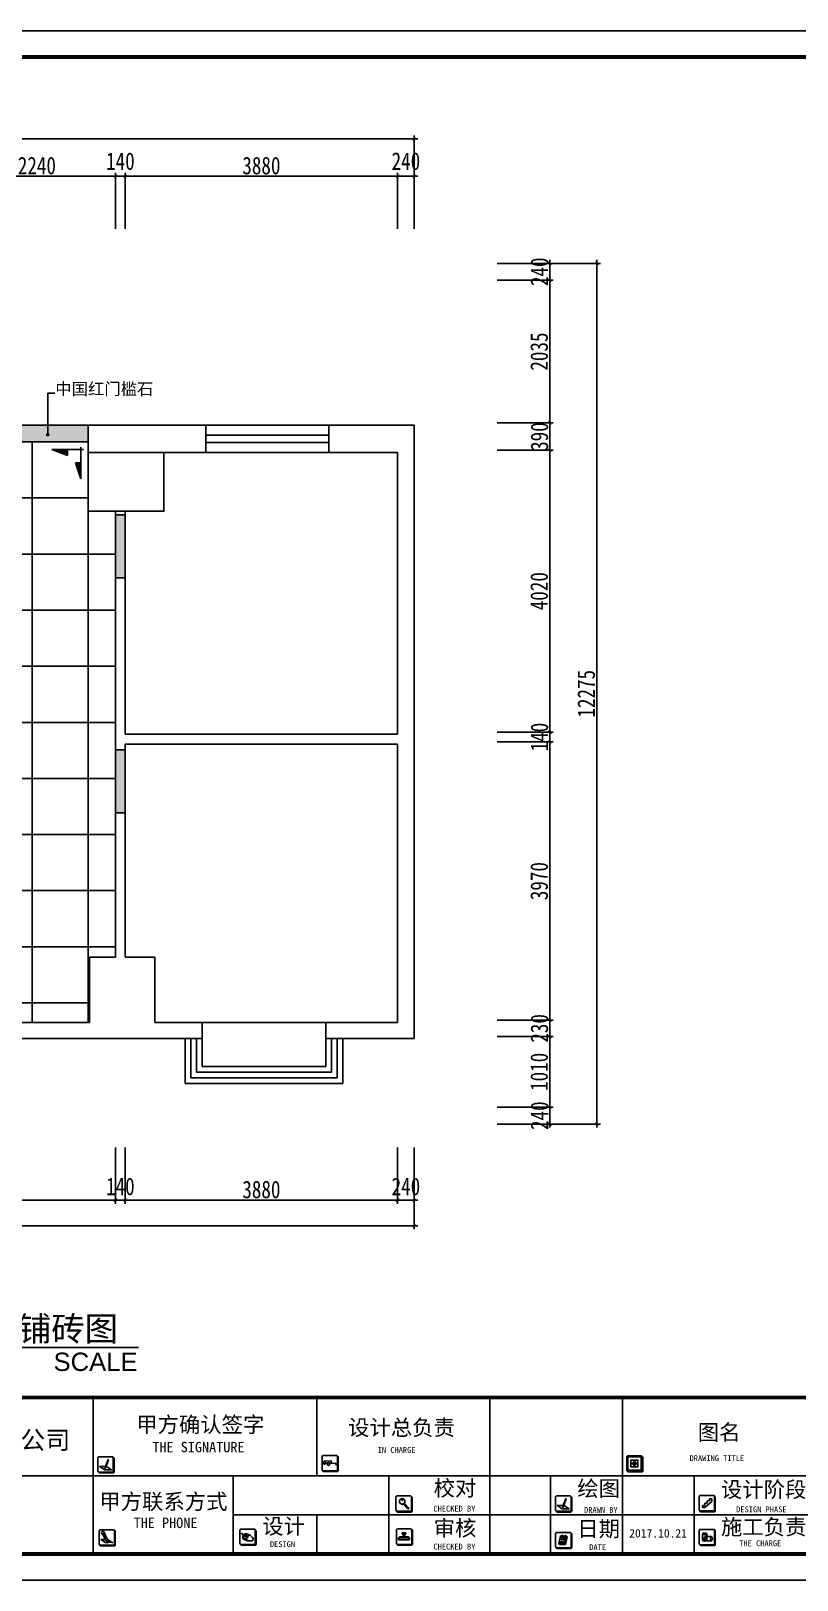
# Model space of a CAD drawing. Header units: millimetres. Extents: x 195858 to 476087, y -765534 to -702383.
# Drawn here: x 330217 to 341136, y -724474 to -702383 of the extents above; entities that cross this region are included whole.
import ezdxf
from ezdxf.enums import TextEntityAlignment as Align

# ---------------------------------------------------------------- set-up
doc = ezdxf.new("R2010")
doc.units = ezdxf.units.MM
doc.header["$PDMODE"] = 3
for name, color, linetype in [('0-01图框模板说明', 2, 'Continuous'), ('0-02图框细线', 136, 'Continuous'), ('250', 250, 'Continuous'), ('家具1', 2, 'Continuous')]:
    doc.layers.add(name, color=color, linetype=linetype)
doc.styles.add('ar', font='arial.ttf')
doc.styles.add('DIM', font='simhei.ttf', dxfattribs={"width": 0.8})
doc.styles.add('HT', font='simhei.ttf')
doc.styles.get("Standard").update_dxf_attribs({"font": 'simhei.ttf'})
doc.styles.add('黑体', font='simhei.ttf')
doc.dimstyles.new('1-50', dxfattribs={"dimscale": 50, "dimtxt": 5, "dimasz": 1, "dimexe": 1, "dimexo": 0.1, "dimgap": 0.5, "dimtad": 1, "dimdec": 0, "dimdsep": 46, "dimtxsty": 'DIM', "dimblk": 'ARCHTICK', "dimcen": 4, "dimdle": 1, "dimclrd": 3, "dimclre": 3, "dimclrt": 7, "dimadec": 0, "dimazin": 0, "dimtfac": 1, "dimtdec": 0, "dimtmove": 2, "dimatfit": 3, "dimldrblk": 'DOT', "dimfxl": 15, "dimfxlon": 1, "dimarcsym": 0})

# ---------------------------------------------------------------- blocks, each defined once
blk = doc.blocks.new('_ArchTick')
at = {"color": 0, "linetype": 'ByBlock', "const_width": 0.15}
blk.add_lwpolyline([(-0.5, -0.5), (0.5, 0.5)], dxfattribs=at)
blk = doc.blocks.new('*D241')
at = {"layer": '250', "color": 3, "lineweight": -2}
for p, q in [((329131, -704455), (331471, -704455)), ((329181, -705205), (329181, -704405)), ((331421, -705205), (331421, -704405))]:
    blk.add_line(p, q, dxfattribs=at)
at = {"layer": 'Defpoints', "color": 0}
for p in [(331421, -704455), (329181, -707278), (331421, -710580)]:
    blk.add_point(p, dxfattribs=at)
at = {"layer": '250', "color": 3, "lineweight": -2, "xscale": 50, "yscale": 50, "zscale": 50, "rotation": 180}
blk.add_blockref('_ArchTick', (329181, -704455), dxfattribs=at)
at = {"layer": '250', "color": 3, "lineweight": -2, "xscale": 50, "yscale": 50, "zscale": 50}
blk.add_blockref('_ArchTick', (331421, -704455), dxfattribs=at)
at = {"layer": '250', "color": 7, "insert": (330301, -704304), "char_height": 250, "attachment_point": 5, "style": 'DIM'}
blk.add_mtext('2240', dxfattribs=at)
blk = doc.blocks.new('_Dot')
at = {"color": 0, "linetype": 'ByBlock', "lineweight": -2}
blk.add_line((-0.5, 0), (-1, 0), dxfattribs=at)
at = {"color": 0, "linetype": 'ByBlock', "const_width": 0.5}
blk.add_lwpolyline([(-0.25, 0, 1), (0.25, 0, 1)], format="xyb", close=True, dxfattribs=at)
blk = doc.blocks.new('*D242')
at = {"layer": '250', "color": 3, "lineweight": -2}
for p, q in [((331371, -704455), (331611, -704455)), ((331421, -705205), (331421, -704405)), ((331561, -705205), (331561, -704405))]:
    blk.add_line(p, q, dxfattribs=at)
at = {"layer": 'Defpoints', "color": 0}
for p in [(331561, -704455), (331421, -710580), (331561, -710580)]:
    blk.add_point(p, dxfattribs=at)
at = {"layer": '250', "color": 3, "lineweight": -2, "xscale": 50, "yscale": 50, "zscale": 50, "rotation": 180}
blk.add_blockref('_ArchTick', (331421, -704455), dxfattribs=at)
at = {"layer": '250', "color": 3, "lineweight": -2, "xscale": 50, "yscale": 50, "zscale": 50}
blk.add_blockref('_ArchTick', (331561, -704455), dxfattribs=at)
at = {"layer": '250', "color": 7, "insert": (331491, -704241), "char_height": 250, "attachment_point": 5, "style": 'DIM'}
blk.add_mtext('140', dxfattribs=at)
blk = doc.blocks.new('*D243')
at = {"layer": '250', "color": 3, "lineweight": -2}
for p, q in [((331511, -704455), (335491, -704455)), ((331561, -705205), (331561, -704405)), ((335441, -705205), (335441, -704405))]:
    blk.add_line(p, q, dxfattribs=at)
at = {"layer": 'Defpoints', "color": 0}
for p in [(335441, -704455), (335441, -708790), (331561, -710580)]:
    blk.add_point(p, dxfattribs=at)
at = {"layer": '250', "color": 3, "lineweight": -2, "xscale": 50, "yscale": 50, "zscale": 50, "rotation": 180}
blk.add_blockref('_ArchTick', (331561, -704455), dxfattribs=at)
at = {"layer": '250', "color": 3, "lineweight": -2, "xscale": 50, "yscale": 50, "zscale": 50}
blk.add_blockref('_ArchTick', (335441, -704455), dxfattribs=at)
at = {"layer": '250', "color": 7, "insert": (333501, -704304), "char_height": 250, "attachment_point": 5, "style": 'DIM'}
blk.add_mtext('3880', dxfattribs=at)
blk = doc.blocks.new('*D244')
at = {"layer": '250', "color": 3, "lineweight": -2}
for p, q in [((335391, -704455), (335731, -704455)), ((335441, -705205), (335441, -704405)), ((335681, -705205), (335681, -704405))]:
    blk.add_line(p, q, dxfattribs=at)
at = {"layer": 'Defpoints', "color": 0}
for p in [(335681, -704455), (335681, -708400), (335441, -708790)]:
    blk.add_point(p, dxfattribs=at)
at = {"layer": '250', "color": 3, "lineweight": -2, "xscale": 50, "yscale": 50, "zscale": 50, "rotation": 180}
blk.add_blockref('_ArchTick', (335441, -704455), dxfattribs=at)
at = {"layer": '250', "color": 3, "lineweight": -2, "xscale": 50, "yscale": 50, "zscale": 50}
blk.add_blockref('_ArchTick', (335681, -704455), dxfattribs=at)
at = {"layer": '250', "color": 7, "insert": (335561, -704241), "char_height": 250, "attachment_point": 5, "style": 'DIM'}
blk.add_mtext('240', dxfattribs=at)
blk = doc.blocks.new('*D245')
at = {"layer": '250', "color": 3, "lineweight": -2}
for p, q in [((321621, -703922), (335731, -703922)), ((321671, -704672), (321671, -703872)), ((335681, -704672), (335681, -703872))]:
    blk.add_line(p, q, dxfattribs=at)
at = {"layer": 'Defpoints', "color": 0}
for p in [(335681, -703922), (321671, -705205), (335681, -705205)]:
    blk.add_point(p, dxfattribs=at)
at = {"layer": '250', "color": 3, "lineweight": -2, "xscale": 50, "yscale": 50, "zscale": 50, "rotation": 180}
blk.add_blockref('_ArchTick', (321671, -703922), dxfattribs=at)
at = {"layer": '250', "color": 3, "lineweight": -2, "xscale": 50, "yscale": 50, "zscale": 50}
blk.add_blockref('_ArchTick', (335681, -703922), dxfattribs=at)
at = {"layer": '250', "color": 7, "insert": (328676, -703770), "char_height": 250, "attachment_point": 5, "style": 'DIM'}
blk.add_mtext('14010', dxfattribs=at)
blk = doc.blocks.new('*D246')
at = {"layer": '250', "color": 3, "lineweight": -2}
for p, q in [((336862, -717732), (337662, -717732)), ((337612, -718022), (337612, -717682)), ((336862, -717972), (337662, -717972))]:
    blk.add_line(p, q, dxfattribs=at)
at = {"layer": 'Defpoints', "color": 0}
for p in [(330363, -717732), (337612, -717732), (330603, -717972)]:
    blk.add_point(p, dxfattribs=at)
at = {"layer": '250', "color": 3, "lineweight": -2, "xscale": 50, "yscale": 50, "zscale": 50}
for p, rotation in [((337612, -717732), 90), ((337612, -717972), 270)]:
    blk.add_blockref('_ArchTick', p, dxfattribs=dict(at, rotation=rotation))
at = {"layer": '250', "color": 7, "insert": (337466, -717852), "char_height": 250, "attachment_point": 5, "rotation": 90, "style": 'DIM'}
blk.add_mtext('240', dxfattribs=at)
blk = doc.blocks.new('*D247')
at = {"layer": '250', "color": 3, "lineweight": -2}
for p, q in [((336862, -716722), (337662, -716722)), ((337612, -717782), (337612, -716672)), ((336862, -717732), (337662, -717732))]:
    blk.add_line(p, q, dxfattribs=at)
at = {"layer": 'Defpoints', "color": 0}
for p in [(335413, -716722), (337612, -716722), (330363, -717732)]:
    blk.add_point(p, dxfattribs=at)
at = {"layer": '250', "color": 3, "lineweight": -2, "xscale": 50, "yscale": 50, "zscale": 50}
for p, rotation in [((337612, -716722), 90), ((337612, -717732), 270)]:
    blk.add_blockref('_ArchTick', p, dxfattribs=dict(at, rotation=rotation))
at = {"layer": '250', "color": 7, "insert": (337461, -717227), "char_height": 250, "attachment_point": 5, "rotation": 90, "style": 'DIM'}
blk.add_mtext('1010', dxfattribs=at)
blk = doc.blocks.new('*D248')
at = {"layer": '250', "color": 3, "lineweight": -2}
for p, q in [((336862, -716492), (337662, -716492)), ((337612, -716772), (337612, -716442)), ((336862, -716722), (337662, -716722))]:
    blk.add_line(p, q, dxfattribs=at)
at = {"layer": 'Defpoints', "color": 0}
for p in [(335173, -716492), (337612, -716492), (335413, -716722)]:
    blk.add_point(p, dxfattribs=at)
at = {"layer": '250', "color": 3, "lineweight": -2, "xscale": 50, "yscale": 50, "zscale": 50}
for p, rotation in [((337612, -716492), 90), ((337612, -716722), 270)]:
    blk.add_blockref('_ArchTick', p, dxfattribs=dict(at, rotation=rotation))
at = {"layer": '250', "color": 7, "insert": (337465, -716607), "char_height": 250, "attachment_point": 5, "rotation": 90, "style": 'DIM'}
blk.add_mtext('230', dxfattribs=at)
blk = doc.blocks.new('*D249')
at = {"layer": '250', "color": 3, "lineweight": -2}
for p, q in [((336862, -712522), (337662, -712522)), ((337612, -716542), (337612, -712472)), ((336862, -716492), (337662, -716492))]:
    blk.add_line(p, q, dxfattribs=at)
at = {"layer": 'Defpoints', "color": 0}
for p in [(335173, -712522), (337612, -712522), (335173, -716492)]:
    blk.add_point(p, dxfattribs=at)
at = {"layer": '250', "color": 3, "lineweight": -2, "xscale": 50, "yscale": 50, "zscale": 50}
for p, rotation in [((337612, -712522), 90), ((337612, -716492), 270)]:
    blk.add_blockref('_ArchTick', p, dxfattribs=dict(at, rotation=rotation))
at = {"layer": '250', "color": 7, "insert": (337461, -714507), "char_height": 250, "attachment_point": 5, "rotation": 90, "style": 'DIM'}
blk.add_mtext('3970', dxfattribs=at)
blk = doc.blocks.new('*D250')
at = {"layer": '250', "color": 3, "lineweight": -2}
for p, q in [((336862, -712382), (337662, -712382)), ((337612, -712572), (337612, -712332)), ((336862, -712522), (337662, -712522))]:
    blk.add_line(p, q, dxfattribs=at)
at = {"layer": 'Defpoints', "color": 0}
for p in [(335173, -712382), (337612, -712382), (335173, -712522)]:
    blk.add_point(p, dxfattribs=at)
at = {"layer": '250', "color": 3, "lineweight": -2, "xscale": 50, "yscale": 50, "zscale": 50}
for p, rotation in [((337612, -712382), 90), ((337612, -712522), 270)]:
    blk.add_blockref('_ArchTick', p, dxfattribs=dict(at, rotation=rotation))
at = {"layer": '250', "color": 7, "insert": (337465, -712452), "char_height": 250, "attachment_point": 5, "rotation": 90, "style": 'DIM'}
blk.add_mtext('140', dxfattribs=at)
blk = doc.blocks.new('*D251')
at = {"layer": '250', "color": 3, "lineweight": -2}
for p, q in [((336862, -708362), (337662, -708362)), ((337612, -712432), (337612, -708312)), ((336862, -712382), (337662, -712382))]:
    blk.add_line(p, q, dxfattribs=at)
at = {"layer": 'Defpoints', "color": 0}
for p in [(335173, -708362), (337612, -708362), (335173, -712382)]:
    blk.add_point(p, dxfattribs=at)
at = {"layer": '250', "color": 3, "lineweight": -2, "xscale": 50, "yscale": 50, "zscale": 50}
for p, rotation in [((337612, -708362), 90), ((337612, -712382), 270)]:
    blk.add_blockref('_ArchTick', p, dxfattribs=dict(at, rotation=rotation))
at = {"layer": '250', "color": 7, "insert": (337461, -710372), "char_height": 250, "attachment_point": 5, "rotation": 90, "style": 'DIM'}
blk.add_mtext('4020', dxfattribs=at)
blk = doc.blocks.new('*D252')
at = {"layer": '250', "color": 3, "lineweight": -2}
for p, q in [((336862, -707972), (337662, -707972)), ((337612, -708412), (337612, -707922)), ((336862, -708362), (337662, -708362))]:
    blk.add_line(p, q, dxfattribs=at)
at = {"layer": 'Defpoints', "color": 0}
for p in [(335413, -707972), (337612, -707972), (335173, -708362)]:
    blk.add_point(p, dxfattribs=at)
at = {"layer": '250', "color": 3, "lineweight": -2, "xscale": 50, "yscale": 50, "zscale": 50}
for p, rotation in [((337612, -707972), 90), ((337612, -708362), 270)]:
    blk.add_blockref('_ArchTick', p, dxfattribs=dict(at, rotation=rotation))
at = {"layer": '250', "color": 7, "insert": (337465, -708167), "char_height": 250, "attachment_point": 5, "rotation": 90, "style": 'DIM'}
blk.add_mtext('390', dxfattribs=at)
blk = doc.blocks.new('*D253')
at = {"layer": '250', "color": 3, "lineweight": -2}
for p, q in [((336862, -705937), (337662, -705937)), ((337612, -708022), (337612, -705887)), ((336862, -707972), (337662, -707972))]:
    blk.add_line(p, q, dxfattribs=at)
at = {"layer": 'Defpoints', "color": 0}
for p in [(326413, -705937), (337612, -705937), (335413, -707972)]:
    blk.add_point(p, dxfattribs=at)
at = {"layer": '250', "color": 3, "lineweight": -2, "xscale": 50, "yscale": 50, "zscale": 50}
for p, rotation in [((337612, -705937), 90), ((337612, -707972), 270)]:
    blk.add_blockref('_ArchTick', p, dxfattribs=dict(at, rotation=rotation))
at = {"layer": '250', "color": 7, "insert": (337461, -706955), "char_height": 250, "attachment_point": 5, "rotation": 90, "style": 'DIM'}
blk.add_mtext('2035', dxfattribs=at)
blk = doc.blocks.new('*D254')
at = {"layer": '250', "color": 3, "lineweight": -2}
for p, q in [((336862, -705697), (337662, -705697)), ((337612, -705987), (337612, -705647)), ((336862, -705937), (337662, -705937))]:
    blk.add_line(p, q, dxfattribs=at)
at = {"layer": 'Defpoints', "color": 0}
for p in [(326173, -705697), (337612, -705697), (328783, -705937)]:
    blk.add_point(p, dxfattribs=at)
at = {"layer": '250', "color": 3, "lineweight": -2, "xscale": 50, "yscale": 50, "zscale": 50}
for p, rotation in [((337612, -705697), 90), ((337612, -705937), 270)]:
    blk.add_blockref('_ArchTick', p, dxfattribs=dict(at, rotation=rotation))
at = {"layer": '250', "color": 7, "insert": (337465, -705817), "char_height": 250, "attachment_point": 5, "rotation": 90, "style": 'DIM'}
blk.add_mtext('240', dxfattribs=at)
blk = doc.blocks.new('*D255')
at = {"layer": '250', "color": 3, "lineweight": -2}
for p, q in [((337533, -705697), (338333, -705697)), ((338283, -718022), (338283, -705647)), ((337533, -717972), (338333, -717972))]:
    blk.add_line(p, q, dxfattribs=at)
at = {"layer": 'Defpoints', "color": 0}
for p in [(336769, -705697), (338283, -705697), (336769, -717972)]:
    blk.add_point(p, dxfattribs=at)
at = {"layer": '250', "color": 3, "lineweight": -2, "xscale": 50, "yscale": 50, "zscale": 50}
for p, rotation in [((338283, -705697), 90), ((338283, -717972), 270)]:
    blk.add_blockref('_ArchTick', p, dxfattribs=dict(at, rotation=rotation))
at = {"layer": '250', "color": 7, "insert": (338133, -711835), "char_height": 250, "attachment_point": 5, "rotation": 90, "style": 'DIM'}
blk.add_mtext('12275', dxfattribs=at)
blk = doc.blocks.new('*D261')
at = {"layer": '250', "color": 3, "lineweight": -2}
for p, q in [((325761, -718307), (325761, -719107)), ((331421, -718307), (331421, -719107)), ((325711, -719057), (331471, -719057))]:
    blk.add_line(p, q, dxfattribs=at)
at = {"layer": 'Defpoints', "color": 0}
for p in [(331421, -714876), (325761, -715806), (331421, -719057)]:
    blk.add_point(p, dxfattribs=at)
at = {"layer": '250', "color": 3, "lineweight": -2, "xscale": 50, "yscale": 50, "zscale": 50, "rotation": 180}
blk.add_blockref('_ArchTick', (325761, -719057), dxfattribs=at)
at = {"layer": '250', "color": 3, "lineweight": -2, "xscale": 50, "yscale": 50, "zscale": 50}
blk.add_blockref('_ArchTick', (331421, -719057), dxfattribs=at)
at = {"layer": '250', "color": 7, "insert": (328591, -718906), "char_height": 250, "attachment_point": 5, "style": 'DIM'}
blk.add_mtext('5660', dxfattribs=at)
blk = doc.blocks.new('*D262')
at = {"layer": '250', "color": 3, "lineweight": -2}
for p, q in [((331421, -718307), (331421, -719107)), ((331561, -718307), (331561, -719107)), ((331371, -719057), (331611, -719057))]:
    blk.add_line(p, q, dxfattribs=at)
at = {"layer": 'Defpoints', "color": 0}
for p in [(331421, -714876), (331561, -714876), (331561, -719057)]:
    blk.add_point(p, dxfattribs=at)
at = {"layer": '250', "color": 3, "lineweight": -2, "xscale": 50, "yscale": 50, "zscale": 50, "rotation": 180}
blk.add_blockref('_ArchTick', (331421, -719057), dxfattribs=at)
at = {"layer": '250', "color": 3, "lineweight": -2, "xscale": 50, "yscale": 50, "zscale": 50}
blk.add_blockref('_ArchTick', (331561, -719057), dxfattribs=at)
at = {"layer": '250', "color": 7, "insert": (331491, -718863), "char_height": 250, "attachment_point": 5, "style": 'DIM'}
blk.add_mtext('140', dxfattribs=at)
blk = doc.blocks.new('*D263')
at = {"layer": '250', "color": 3, "lineweight": -2}
for p, q in [((331561, -718307), (331561, -719107)), ((335441, -718307), (335441, -719107)), ((331511, -719057), (335491, -719057))]:
    blk.add_line(p, q, dxfattribs=at)
at = {"layer": 'Defpoints', "color": 0}
for p in [(331561, -714876), (335441, -715806), (335441, -719057)]:
    blk.add_point(p, dxfattribs=at)
at = {"layer": '250', "color": 3, "lineweight": -2, "xscale": 50, "yscale": 50, "zscale": 50, "rotation": 180}
blk.add_blockref('_ArchTick', (331561, -719057), dxfattribs=at)
at = {"layer": '250', "color": 3, "lineweight": -2, "xscale": 50, "yscale": 50, "zscale": 50}
blk.add_blockref('_ArchTick', (335441, -719057), dxfattribs=at)
at = {"layer": '250', "color": 7, "insert": (333501, -718906), "char_height": 250, "attachment_point": 5, "style": 'DIM'}
blk.add_mtext('3880', dxfattribs=at)
blk = doc.blocks.new('*D264')
at = {"layer": '250', "color": 3, "lineweight": -2}
for p, q in [((335441, -718307), (335441, -719107)), ((335681, -718307), (335681, -719107)), ((335391, -719057), (335731, -719057))]:
    blk.add_line(p, q, dxfattribs=at)
at = {"layer": 'Defpoints', "color": 0}
for p in [(335441, -715806), (335681, -716036), (335681, -719057)]:
    blk.add_point(p, dxfattribs=at)
at = {"layer": '250', "color": 3, "lineweight": -2, "xscale": 50, "yscale": 50, "zscale": 50, "rotation": 180}
blk.add_blockref('_ArchTick', (335441, -719057), dxfattribs=at)
at = {"layer": '250', "color": 3, "lineweight": -2, "xscale": 50, "yscale": 50, "zscale": 50}
blk.add_blockref('_ArchTick', (335681, -719057), dxfattribs=at)
at = {"layer": '250', "color": 7, "insert": (335561, -718863), "char_height": 250, "attachment_point": 5, "style": 'DIM'}
blk.add_mtext('240', dxfattribs=at)
blk = doc.blocks.new('*D265')
at = {"layer": '250', "color": 3, "lineweight": -2}
for p, q in [((321671, -718672), (321671, -719472)), ((335681, -718672), (335681, -719472)), ((321621, -719422), (335731, -719422))]:
    blk.add_line(p, q, dxfattribs=at)
at = {"layer": 'Defpoints', "color": 0}
for p in [(321671, -718307), (335681, -718307), (335681, -719422)]:
    blk.add_point(p, dxfattribs=at)
at = {"layer": '250', "color": 3, "lineweight": -2, "xscale": 50, "yscale": 50, "zscale": 50, "rotation": 180}
blk.add_blockref('_ArchTick', (321671, -719422), dxfattribs=at)
at = {"layer": '250', "color": 3, "lineweight": -2, "xscale": 50, "yscale": 50, "zscale": 50}
blk.add_blockref('_ArchTick', (335681, -719422), dxfattribs=at)
at = {"layer": '250', "color": 7, "insert": (328676, -719270), "char_height": 250, "attachment_point": 5, "style": 'DIM'}
blk.add_mtext('14010', dxfattribs=at)
blk = doc.blocks.new('*D277')
at = {"layer": '250', "color": 3, "lineweight": -2}
for p, q in [((321177, -705728), (320377, -705728)), ((320427, -706018), (320427, -705678)), ((321177, -705968), (320377, -705968))]:
    blk.add_line(p, q, dxfattribs=at)
at = {"layer": 'Defpoints', "color": 0}
for p in [(320427, -705728), (327849, -705728), (330459, -705968)]:
    blk.add_point(p, dxfattribs=at)
at = {"layer": '250', "color": 3, "lineweight": -2, "xscale": 50, "yscale": 50, "zscale": 50}
for p, rotation in [((320427, -705728), 90), ((320427, -705968), 270)]:
    blk.add_blockref('_ArchTick', p, dxfattribs=dict(at, rotation=rotation))
at = {"layer": '250', "color": 7, "insert": (320213, -705848), "char_height": 250, "attachment_point": 5, "rotation": 90, "style": 'DIM'}
blk.add_mtext('240', dxfattribs=at)
blk = doc.blocks.new('A$C277C16EF')
at = {"layer": '0-01图框模板说明'}
for points in [[(-12145, 1411, -0.414214), (-12158, 1397), (-12331, 1397, -0.071272), (-12335, 1398, 0.348143), (-12322, 1388), (-12149, 1388, 0.414214), (-12135, 1401), (-12135, 1574, 0.333108), (-12145, 1587, -0.057743), (-12145, 1584)], [(-9240, 1428, -0.414214), (-9254, 1415), (-9427, 1415, -0.071272), (-9430, 1416, 0.348143), (-9417, 1405), (-9245, 1405, 0.414214), (-9231, 1419), (-9231, 1592, 0.333108), (-9241, 1605, -0.057743), (-9240, 1601)], [(-5292, 1424, -0.414214), (-5306, 1411), (-5479, 1411, -0.071272), (-5482, 1411, 0.348143), (-5470, 1401), (-5297, 1401, 0.414214), (-5283, 1414), (-5283, 1587, 0.333108), (-5293, 1600, -0.057743), (-5292, 1597)], [(-8283, 904, -0.414214), (-8296, 891), (-8469, 891, -0.071272), (-8473, 891, 0.348143), (-8460, 881), (-8287, 881, 0.414214), (-8273, 894), (-8273, 1067, 0.333108), (-8283, 1080, -0.057743), (-8283, 1077)], [(-6214, 904, -0.414214), (-6227, 891), (-6400, 891, -0.071272), (-6404, 891, 0.348143), (-6391, 881), (-6218, 881, 0.414214), (-6205, 894), (-6205, 1067, 0.333108), (-6214, 1080, -0.057743), (-6214, 1077)], [(-4353, 909, -0.414214), (-4366, 895), (-4539, 895, -0.071272), (-4543, 896, 0.348143), (-4530, 885), (-4357, 885, 0.414214), (-4344, 899), (-4344, 1072, 0.333108), (-4353, 1085, -0.057743), (-4353, 1081)], [(-12128, 465, -0.414214), (-12141, 451), (-12314, 451, -0.071272), (-12318, 452, 0.348143), (-12305, 442), (-12132, 442, 0.414214), (-12119, 455), (-12119, 628, 0.333108), (-12129, 641, -0.057743), (-12128, 638)], [(-10305, 473, -0.414214), (-10318, 460), (-10491, 460, -0.071272), (-10495, 460, 0.348143), (-10482, 450), (-10309, 450, 0.414214), (-10296, 463), (-10296, 636, 0.333108), (-10305, 649, -0.057743), (-10305, 646)], [(-8276, 476, -0.414214), (-8289, 462), (-8462, 462, -0.071272), (-8466, 463, 0.348143), (-8453, 453), (-8280, 453, 0.414214), (-8267, 466), (-8267, 639, 0.333108), (-8276, 652, -0.057743), (-8276, 649)], [(-6214, 431, -0.414214), (-6227, 418), (-6400, 418, -0.071272), (-6404, 418, 0.348143), (-6391, 408), (-6218, 408, 0.414214), (-6205, 421), (-6205, 594, 0.333108), (-6214, 607, -0.057743), (-6214, 604)], [(-4353, 471, -0.414214), (-4366, 457), (-4539, 457, -0.071272), (-4543, 458, 0.348143), (-4530, 448), (-4357, 448, 0.414214), (-4344, 461), (-4344, 634, 0.333108), (-4353, 647, -0.057743), (-4353, 644)]]:
    blk.add_hatch(color=8, dxfattribs=at).paths.add_polyline_path(points)
h = blk.add_hatch(color=8, dxfattribs=at)
h.paths.add_polyline_path([(-5392, 1527), (-5409, 1527), (-5409, 1511), (-5392, 1511)])
h.paths.add_polyline_path([(-5392, 1511), (-5375, 1511), (-5375, 1527), (-5392, 1527)])
h.paths.add_polyline_path([(-5392, 1511), (-5392, 1495), (-5375, 1495), (-5375, 1511)])
h.paths.add_polyline_path([(-5392, 1511), (-5409, 1511), (-5409, 1495), (-5392, 1495)])
at = {"layer": '0-01图框模板说明', "color": 8}
for p, q in [((-12251, 1448), (-12253, 1444)), ((-12252, 1448), (-12253, 1446)), ((-12253, 1446), (-12253, 1444)), ((-12252, 1445), (-12253, 1444)), ((-12251, 1447), (-12252, 1445)), ((-9408, 1541), (-9327, 1547)), ((-9396, 1540), (-9326, 1546)), ((-9345, 1510), (-9264, 1516)), ((-9333, 1509), (-9264, 1515)), ((-5437, 1511), (-5348, 1511)), ((-5392, 1555), (-5392, 1466)), ((-4390, 1020), (-4480, 940)), ((-4451, 1025), (-4451, 996)), ((-4451, 1025), (-4421, 1025)), ((-4421, 1051), (-4390, 1051)), ((-4421, 1051), (-4421, 1025)), ((-4390, 1051), (-4390, 1020)), ((-8385, 988), (-8328, 922)), ((-8374, 997), (-8317, 932)), ((-6322, 942), (-6322, 939)), ((-6321, 941), (-6322, 938)), ((-6321, 939), (-6322, 938)), ((-6322, 939), (-6322, 938)), ((-6320, 941), (-6321, 939)), ((-4511, 968), (-4511, 940)), ((-4511, 968), (-4481, 968)), ((-4511, 940), (-4480, 940)), ((-4481, 996), (-4451, 996)), ((-4481, 996), (-4481, 968)), ((-12241, 484), (-12306, 527)), ((-12306, 527), (-12253, 527)), ((-12224, 527), (-12219, 527)), ((-12219, 527), (-12153, 484)), ((-10471, 551), (-10471, 551)), ((-10462, 577), (-10429, 561)), ((-10456, 543), (-10415, 520)), ((-10421, 576), (-10454, 588)), ((-10449, 575), (-10449, 575)), ((-10449, 575), (-10425, 562)), ((-10420, 571), (-10445, 582)), ((-10379, 585), (-10421, 597)), ((-10411, 561), (-10404, 557)), ((-8449, 546), (-8428, 560)), ((-8426, 561), (-8406, 561)), ((-8383, 572), (-8383, 576)), ((-8376, 572), (-8376, 576)), ((-8350, 561), (-8328, 561)), ((-8308, 546), (-8326, 560)), ((-6374, 473), (-6362, 462)), ((-6294, 470), (-6371, 470)), ((-6291, 467), (-6368, 467)), ((-6288, 465), (-6365, 465)), ((-6285, 462), (-6362, 462)), ((-6272, 566), (-6294, 470)), ((-6269, 563), (-6291, 467)), ((-6266, 561), (-6288, 465)), ((-6263, 559), (-6285, 462)), ((-6275, 569), (-6263, 559)), ((-4510, 597), (-4510, 515)), ((-4395, 564), (-4477, 564)), ((-4395, 510), (-4477, 510)), ((-4456, 597), (-4456, 515))]:
    blk.add_line(p, q, dxfattribs=at)
at = {"layer": '0-01图框模板说明', "color": 2, "const_width": 49}
blk.add_lwpolyline([(-338, 19745), (-338, 338), (-28062, 338), (-28062, 19745)], close=True, dxfattribs=at)
blk.add_lwpolyline([(-338, 2367), (-28066, 2367)], dxfattribs=at)
at = {"layer": '0-01图框模板说明', "color": 8}
for points in [[(-9427, 1415), (-9254, 1415, 0.414214), (-9240, 1428), (-9240, 1601, 0.414214), (-9254, 1615), (-9427, 1615, 0.414214), (-9440, 1601), (-9440, 1428, 0.414214)], [(-5479, 1411), (-5306, 1411, 0.414214), (-5292, 1424), (-5292, 1597, 0.414214), (-5306, 1610), (-5479, 1610, 0.414214), (-5492, 1597), (-5492, 1424, 0.414214)], [(-12331, 1397), (-12158, 1397, 0.414214), (-12145, 1411), (-12145, 1584, 0.414214), (-12158, 1597), (-12331, 1597, 0.414214), (-12344, 1584), (-12344, 1411, 0.414214)], [(-12208, 1555), (-12215, 1557), (-12215, 1559, -0.451962), (-12211, 1560), (-12210, 1560, -0.418435), (-12208, 1556)], [(-8469, 891), (-8296, 891, 0.414214), (-8283, 904), (-8283, 1077, 0.414214), (-8296, 1090), (-8469, 1090, 0.414214), (-8482, 1077), (-8482, 904, 0.414214)], [(-6400, 891), (-6227, 891, 0.414214), (-6214, 904), (-6214, 1077, 0.414214), (-6227, 1090), (-6400, 1090, 0.414214), (-6413, 1077), (-6413, 904, 0.414214)], [(-6277, 1048), (-6285, 1051), (-6284, 1052, -0.451962), (-6280, 1054), (-6279, 1053, -0.418435), (-6277, 1049)], [(-4539, 895), (-4366, 895, 0.414214), (-4353, 909), (-4353, 1081, 0.414214), (-4366, 1095), (-4539, 1095, 0.414214), (-4552, 1081), (-4552, 909, 0.414214)], [(-12314, 451), (-12141, 451, 0.414214), (-12128, 465), (-12128, 638, 0.414214), (-12141, 651), (-12314, 651, 0.414214), (-12328, 638), (-12328, 465, 0.414214)], [(-10491, 460), (-10318, 460, 0.414214), (-10305, 473), (-10305, 646, 0.414214), (-10318, 659), (-10491, 659, 0.414214), (-10504, 646), (-10504, 473, 0.414214)], [(-8462, 462), (-8289, 462, 0.414214), (-8276, 476), (-8276, 649, 0.414214), (-8289, 662), (-8462, 662, 0.414214), (-8476, 649), (-8476, 476, 0.414214)], [(-6400, 418), (-6227, 418, 0.414214), (-6214, 431), (-6214, 604, 0.414214), (-6227, 617), (-6400, 617, 0.414214), (-6413, 604), (-6413, 431, 0.414214)], [(-4539, 457), (-4366, 457, 0.414214), (-4353, 471), (-4353, 644, 0.414214), (-4366, 657), (-4539, 657, 0.414214), (-4552, 644), (-4552, 471, 0.414214)], [(-8446, 547), (-8311, 547, -0.414214), (-8307, 543), (-8307, 526, -0.414214), (-8311, 522), (-8446, 522, -0.414214), (-8450, 526), (-8450, 543, -0.414214)]]:
    blk.add_lwpolyline(points, format="xyb", close=True, dxfattribs=at)
for points in [[(-12335, 1398, 0.348143), (-12322, 1388), (-12149, 1388, 0.414214), (-12135, 1401), (-12135, 1574, 0.333108), (-12145, 1587)], [(-9430, 1416, 0.348143), (-9417, 1405), (-9245, 1405, 0.414214), (-9231, 1419), (-9231, 1592, 0.333108), (-9241, 1605)], [(-5482, 1411, 0.348143), (-5470, 1401), (-5297, 1401, 0.414214), (-5283, 1414), (-5283, 1587, 0.333108), (-5293, 1600)], [(-8473, 891, 0.348143), (-8460, 881), (-8287, 881, 0.414214), (-8273, 894), (-8273, 1067, 0.333108), (-8283, 1080)], [(-6404, 891, 0.348143), (-6391, 881), (-6218, 881, 0.414214), (-6205, 894), (-6205, 1067, 0.333108), (-6214, 1080)], [(-4543, 896, 0.348143), (-4530, 885), (-4357, 885, 0.414214), (-4344, 899), (-4344, 1072, 0.333108), (-4353, 1085)], [(-12318, 452, 0.348143), (-12305, 442), (-12132, 442, 0.414214), (-12119, 455), (-12119, 628, 0.333108), (-12129, 641)], [(-10495, 460, 0.348143), (-10482, 450), (-10309, 450, 0.414214), (-10296, 463), (-10296, 636, 0.333108), (-10305, 649)], [(-8466, 463, 0.348143), (-8453, 453), (-8280, 453, 0.414214), (-8267, 466), (-8267, 639, 0.333108), (-8276, 652)], [(-6404, 418, 0.348143), (-6391, 408), (-6218, 408, 0.414214), (-6205, 421), (-6205, 594, 0.333108), (-6214, 607)], [(-4543, 458, 0.348143), (-4530, 448), (-4357, 448, 0.414214), (-4344, 461), (-4344, 634, 0.333108), (-4353, 647)]]:
    blk.add_lwpolyline(points, format="xyb", dxfattribs=at)
for points in [[(-12238, 1473), (-12235, 1473), (-12170, 1430), (-12257, 1430), (-12323, 1473), (-12246, 1473)], [(-6307, 966), (-6304, 966), (-6239, 923), (-6327, 923), (-6392, 966), (-6316, 966)], [(-8369, 565), (-8356, 565), (-8347, 559), (-8409, 559), (-8399, 565), (-8390, 565)], [(-6334, 569), (-6275, 569), (-6297, 473), (-6374, 473), (-6351, 569), (-6338, 569)]]:
    blk.add_lwpolyline(points, dxfattribs=at)
for points in [[(-12251, 1447), (-12252, 1448), (-12249, 1464), (-12242, 1462)], [(-12211, 1548), (-12218, 1551), (-12249, 1464), (-12242, 1462)], [(-12208, 1555), (-12216, 1558), (-12218, 1551), (-12210, 1548)], [(-5478, 1425), (-5306, 1425), (-5306, 1597), (-5478, 1597)], [(-5437, 1466), (-5348, 1466), (-5348, 1555), (-5437, 1555)], [(-5409, 1527), (-5375, 1527), (-5375, 1495), (-5409, 1495)], [(-6280, 1042), (-6287, 1044), (-6319, 958), (-6311, 955)], [(-6277, 1048), (-6285, 1051), (-6287, 1044), (-6280, 1042)], [(-6320, 941), (-6322, 942), (-6319, 958), (-6311, 955)], [(-8409, 559), (-8347, 559), (-8347, 551), (-8409, 551)], [(-6355, 495), (-6347, 495), (-6349, 489), (-6356, 489)], [(-6334, 545), (-6302, 545), (-6310, 520), (-6341, 520)], [(-6340, 495), (-6332, 495), (-6334, 489), (-6341, 489)], [(-6325, 495), (-6318, 495), (-6319, 489), (-6327, 489)], [(-6311, 495), (-6303, 495), (-6305, 489), (-6312, 489)]]:
    blk.add_lwpolyline(points, close=True, dxfattribs=at)
for centre, radius in [((-8402, 1020), 36), ((-12280, 614), 17.7), ((-12268, 579), 2.53), ((-12263, 570), 2.53), ((-12262, 582), 2.53), ((-12259, 560), 2.53), ((-12258, 573), 2.53), ((-12256, 586), 2.53), ((-12253, 563), 2.53), ((-12254, 548), 2.53), ((-12252, 576), 2.53), ((-12239, 527), 14.3), ((-12247, 566), 2.53), ((-12248, 551), 2.53), ((-12242, 555), 2.53), ((-6295, 558), 2.7)]:
    blk.add_circle(centre, radius, dxfattribs=at)
for centre, radius, start, end in [((-9389, 1516), 24.9, 105.757, 120.9015), ((-9388, 1491), 21.7, 39.9377, 115.0821), ((-9396, 1540), 0.332, 94.538, 105.757), ((-9381, 1528), 16.1, 194.4811, 315.0527), ((-9326, 1485), 24.9, 105.757, 138.6812), ((-9333, 1509), 0.332, 94.538, 105.757), ((-9332, 1534), 14.1, 298.7114, 70.1269), ((-9332, 1534), 13.4, 300.3285, 62.5398), ((-9326, 1545), 0.332, 62.5398, 94.538), ((-9325, 1522), 0.341, 133.8328, 294.2798), ((-9269, 1503), 14.1, 298.7114, 70.1269), ((-9264, 1515), 0.332, 62.5398, 94.538), ((-9270, 1503), 13.4, 300.3285, 62.5398), ((-9263, 1491), 0.341, 133.8328, 294.2798), ((-8401, 1017), 36, 191.5054, 300.5031), ((-8404, 1020), 18, 22.4479, 114.9174), ((-8408, 1029), 8.45, 340.0341, 111.5177), ((-8401, 1017), 36, 323.7918, 16.5929), ((-8324, 929), 7.87, 246.2917, 21.6824), ((-12394, 500), 144, 10.8653, 46.0134), ((-11892, 729), 386, 196.3548, 210.1283), ((-10446, 561), 21.3, 158.1829, 240.9002), ((-10421, 555), 46.4, 172.2315, 207.5085), ((-10376, 526), 99.8, 139.3249, 154.2833), ((-10374, 651), 146, 233.0714, 279.6677), ((-10430, 563), 35, 74.0812, 127.264), ((-10447, 579), 3.62, 54.1755, 246.924), ((-10445, 579), 46.7, 277.384, 14.5417), ((-10419, 579), 21, 239.1443, 279.6549), ((-10424, 568), 5.39, 255.5948, 46.2056), ((-10431, 557), 21, 22.1455, 62.6561), ((-10416, 563), 5.32, 279.6549, 22.1455), ((-10357, 637), 131, 243.4996, 273.0164), ((-10448, 474), 131, 28.784, 58.3007), ((-10359, 532), 27.1, 290.3762, 11.4241), ((-8426, 557), 3.88, 90, 119.8772), ((-8379, 671), 77.3, 259.2449, 280.7551), ((-8411, 572), 28.6, 7.6088, 51.9955), ((-8395, 577), 13.3, 284.907, 336.821), ((-8379, 584), 23.4, 237.0341, 302.9659), ((-8347, 572), 28.6, 128.0045, 172.3912), ((-8373, 572), 2.72, 180, 209.5766), ((-8363, 578), 14.2, 209.5766, 255.9056), ((-8328, 557), 3.88, 58.6434, 90), ((-6337, 558), 2.7, 133.5405, 58.5094), ((-6319, 562), 20.4, 120.0838, 193.4607), ((-6337, 559), 2.06, 218.3923, 328.4538), ((-6319, 562), 16.9, 118.9884, 196.0214), ((-6336, 557), 2.7, 72.6047, 87.6936), ((-6326, 570), 9.85, 350.5454, 105.731), ((-6327, 569), 7.74, 355.4404, 89.6822), ((-6277, 562), 20.4, 127.1675, 193.4607), ((-6294, 557), 2.7, 72.6047, 215.7707), ((-6295, 559), 2.06, 218.3923, 328.4538), ((-6278, 562), 16.3, 120.88, 197.6449), ((-6286, 573), 6.91, 75.6414, 126.1244), ((-6286, 571), 5.41, 333.2308, 96.566), ((-6286, 571), 8.4, 340.7006, 72.9302)]:
    blk.add_arc(centre, radius, start, end, dxfattribs=at)
for centre, major_axis, ratio in [((-9409, 1520), (0, 20.6), 0.646017), ((-9408, 1520), (0, 20.6), 0.646017), ((-9358, 1505), (0, 20.6), 0.646017), ((-9357, 1505), (0, 20.6), 0.646017), ((-4483, 597), (-27.1, 0), 0.454196), ((-4483, 515), (-27.1, 0), 0.454196), ((-4477, 537), (0, 27.1), 0.454196), ((-4395, 537), (0, 27.1), 0.454196)]:
    blk.add_ellipse(centre, major_axis=major_axis, ratio=ratio, dxfattribs=at)
blk.add_ellipse((-8379, 604), major_axis=(25.4, 0), ratio=0.460933, start_param=-0.967391, end_param=4.108984, dxfattribs=at)
for points in [[(-10458, 585), (-10473, 587), (-10480, 594), (-10483, 611)], [(-10456, 587), (-10473, 588), (-10478, 600), (-10482, 612)]]:
    blk.add_open_spline(points, degree=3, dxfattribs=at)
blk.add_spline([(-12239, 513), (-12210, 500), (-12209, 510), (-12222, 507), (-12230, 484), (-12195, 490), (-12189, 484)], degree=3, dxfattribs=at)
at = {"layer": '0-02图框细线'}
for p, q in [((-12405, 338), (-12405, 2367)), ((-9507, 1352), (-9507, 2367)), ((-7264, 1352), (-7264, 2367)), ((-5546, 338), (-5546, 2367)), ((-21553, 1352), (-338, 1352)), ((-10594, 338), (-10594, 1352)), ((-8574, 338), (-8574, 1352)), ((-7264, 338), (-7264, 1352)), ((-6480, 338), (-6480, 1352)), ((-4619, 338), (-4619, 1352)), ((-338, 845), (-10594, 845)), ((-9507, 338), (-9507, 845))]:
    blk.add_line(p, q, dxfattribs=at)
blk.add_lwpolyline([(0, 20083), (0, 0), (-28400, 0), (-28400, 20083)], close=True, dxfattribs=at)
at = {"layer": '0-02图框细线', "attachment_point": 4}
for s, insert, char_height in [('{\\fSimSun|b0|i0|c134|p2;甲方确认签字}', (-11848, 2004), 202.86), ('{\\fSimSun|b0|i0|c134|p2;设计总负责}', (-9102, 1965), 202.86), ('{\\fSimSun|b0|i0|c134|p2;图名}', (-4572, 1904), 202.86), ('{\\fSimSun|b0|i0|c134|p2;THE SIGNATURE}', (-11640, 1722), 135.24), ('{\\fSimSun|b0|i0|c134|p2;IN CHARGE}', (-8719, 1685), 76.2), ('{\\fSimSun|b0|i0|c134|p2;DRAWING TITLE}', (-4678, 1579), 76.2), ('{\\fSimSun|b0|i0|c134|p2;校对}', (-7994, 1181), 202.86), ('{\\fSimSun|b0|i0|c134|p2;绘图}', (-6132, 1175), 202.86), ('{\\fSimSun|b0|i0|c134|p2;设计阶段}', (-4271, 1162), 202.86), ('{\\fSimSun|b0|i0|c134|p2;甲方联系方式}', (-12326, 1005), 202.86), ('{\\fSimSun|b0|i0|c134|p2;THE PHONE}', (-11882, 740), 135.24), ('{\\fSimSun|b0|i0|c134|p2;设计}', (-10215, 686), 202.86), ('{\\fSimSun|b0|i0|c134|p2;CHECKED BY}', (-7997, 925), 76.2), ('{\\fSimSun|b0|i0|c134|p2;审核}', (-7994, 663), 202.86), ('{\\fSimSun|b0|i0|c134|p2;DRAWN BY}', (-6045, 909), 76.2), ('{\\fSimSun|b0|i0|c134|p2;施工负责}', (-4271, 677), 202.86), ('{\\fSimSun|b0|i0|c134|p2;DESIGN PHASE}', (-4074, 915), 76.2), ('{\\fSimSun|b0|i0|c134|p2;日期}', (-6132, 653), 202.86), ('2017.10.21', (-5460, 605), 110), ('{\\fSimSun|b0|i0|c134|p2;DESIGN}', (-10116, 464), 76.2), ('{\\fSimSun|b0|i0|c134|p2;CHECKED BY}', (-7997, 433), 76.2), ('{\\fSimSun|b0|i0|c134|p2;DATE}', (-5978, 426), 76.2), ('{\\fSimSun|b0|i0|c134|p2;THE CHARGE}', (-4034, 476), 76.2)]:
    blk.add_mtext(s, dxfattribs=dict(at, insert=insert, char_height=char_height))
at = {"layer": '0-02图框细线', "insert": (-14640, 1802), "char_height": 236.67, "attachment_point": 5, "style": '黑体'}
blk.add_mtext('亿亚达装饰集团海南分公司', dxfattribs=at)
blk = doc.blocks.new('DETRFDS')
blk.add_hatch(color=1).paths.add_polyline_path([(440892, -361971), (440892, -361921), (440683, -361971)])
at = {"color": 1}
for p, q in [((440683, -361971), (440892, -361921)), ((440683, -361971), (441101, -361971)), ((440892, -361921), (440892, -361971))]:
    blk.add_line(p, q, dxfattribs=at)
blk = doc.blocks.new('OIUYRW')
at = {"xscale": -1, "rotation": 90}
blk.add_blockref('DETRFDS', (79096, 79096), dxfattribs=at)
blk.add_blockref('DETRFDS', (0, 0))
blk = doc.blocks.new('rf')
at = {"layer": '250', "color": 1}
for p, q in [((-64294, -717022), (-64294, -717100)), ((-64294, -717100), (-64067, -717022)), ((-64483, -717211), (-64400, -717211)), ((-64400, -717211), (-64483, -717438))]:
    blk.add_line(p, q, dxfattribs=at)
at = {"xscale": -1.083456000036676, "yscale": 1.083456000036676, "zscale": 1.083456, "rotation": 270}
blk.add_blockref('OIUYRW', (327697, -1194899), dxfattribs=at)

msp = doc.modelspace()

# ---------------------------------------------------------------- hatches: boundary and pattern name
at = {"layer": '250'}
h = msp.add_hatch(dxfattribs=at)
h.set_pattern_fill('AR-SAND', color=251, scale=2, style=0, double=1)
h.set_pattern_definition([(37.5, (324871.076, -715661.016), (-3.20006, 97.88265), [0, -77.216, 0, -86.36, 0, -82.55]), (7.5, (324871.08, -715661.02), (89.9047, 143.365), [0, -41.656, 0, -69.596, 0, -26.67]), (327.5, (324808.59, -715661.016), (158.1985, 0.28744), [0, -25.4, 0, -91.44, 0, -119.38]), (317.5, (324808.59, -715661.02), (152.7113, 44.5859), [0, -12.7, 0, -59.944, 0, -68.58])])
h.paths.add_polyline_path([(330071.1, -708243), (331031.1, -708243), (331031.1, -708003), (330071.1, -708003)])
h.paths.add_polyline_path([(327381.1, -708718), (327521.1, -708718), (327521.1, -709618), (327381.1, -709618)])
h.paths.add_polyline_path([(331421.1, -709283), (331561.1, -709283), (331561.1, -710183), (331421.1, -710183)])
h.paths.add_polyline_path([(324871.1, -714031), (325571.1, -714031), (325571.1, -714141), (324871.1, -714141)])
h.paths.add_polyline_path([(325621.1, -714141), (325761.1, -714141), (325761.1, -715661), (325621.1, -715661)])
h.paths.add_polyline_path([(331421.1, -712633), (331561.1, -712633), (331561.1, -713533), (331421.1, -713533)])
h = msp.add_hatch(dxfattribs=at)
h.set_pattern_fill('_USER', color=250, scale=800, style=0, double=1, pattern_type=0)
h.set_pattern_definition([(0, (331031.1, -708243), (0, 800), []), (90, (331031.1, -708243), (-800, 5e-14), [])])
h.paths.add_polyline_path([(329181.1, -708582.5), (327521.1, -708582.5), (327521.1, -712426), (325761.1, -712426), (325761.1, -716753), (325311.1, -716753), (325311.1, -717763), (326171.1, -717763), (326354.3, -717835.3), (326477.2, -717873.7), (326703.5, -717924.6), (326947.6, -717952.4), (327250.9, -717949.2), (327545.4, -717905.9), (327746.5, -717852.3), (327981.1, -717763), (328841.1, -717763), (328841.1, -716523), (331051.1, -716523), (331051.1, -715593), (331421.1, -715593), (331421.1, -709233), (331031.1, -709233), (331031.1, -708243), (329181.1, -708243)])

# ---------------------------------------------------------------- linework, layer by layer
msp.add_line((328743.2, -721160.4), (331750.8, -721160.4))
at = {"layer": '250', "color": 0}
for p, q in [((331031.1, -708003), (331031.1, -708243)), ((331031.1, -708003), (332711.1, -708003)), ((332711.1, -708393), (332711.1, -708003)), ((334461.1, -708393), (334461.1, -708003)), ((334461.1, -708003), (335681.1, -708003)), ((335681.1, -708003), (335681.1, -716753)), ((331031.1, -708243), (331031.1, -709233)), ((332111.1, -708393), (331031.1, -708393)), ((332111.1, -709233), (332111.1, -708393)), ((332711.1, -708393), (332111.1, -708393)), ((335441.1, -708393), (334461.1, -708393)), ((335441.1, -712413), (335441.1, -708393)), ((331031.1, -709233), (331421.1, -709233)), ((331421.1, -709233), (331421.1, -709283)), ((331421.1, -709283), (331561.1, -709283)), ((331561.1, -709283), (331561.1, -709233)), ((331561.1, -709233), (332111.1, -709233)), ((331421.1, -710183), (331561.1, -710183)), ((331421.1, -710183), (331421.1, -712633)), ((331561.1, -710183), (331561.1, -712413)), ((331561.1, -712413), (335441.1, -712413)), ((331421.1, -712633), (331561.1, -712633)), ((331561.1, -712553), (335441.1, -712553)), ((331561.1, -712633), (331561.1, -712553)), ((335441.1, -712553), (335441.1, -716523)), ((331421.1, -713533), (331561.1, -713533)), ((331421.1, -713533), (331421.1, -715593)), ((331561.1, -713533), (331561.1, -715593)), ((331421.1, -715593), (331051.1, -715593)), ((331051.1, -715593), (331051.1, -716523)), ((331561.1, -715593), (331981.1, -715593)), ((331981.1, -715593), (331981.1, -716523)), ((331051.1, -716523), (329911.1, -716523)), ((332656.1, -716523), (331981.1, -716523)), ((332656.1, -716753), (332656.1, -716523)), ((335441.1, -716523), (334421.1, -716523)), ((334421.1, -716753), (334421.1, -716523)), ((329911.1, -716753), (330631.1, -716753)), ((330871.1, -716753), (330631.1, -716753)), ((330871.1, -716753), (332656.1, -716753)), ((334421.1, -716753), (335681.1, -716753))]:
    msp.add_line(p, q, dxfattribs=at)
at = {"layer": '250', "color": 3}
for p, q in [((334461.1, -708003), (332711.1, -708003)), ((334461.1, -708149.1), (332711.1, -708149.1)), ((332711.1, -708253.7), (334461.1, -708253.7)), ((332711.1, -708393), (334461.1, -708393)), ((332416.1, -716753), (332416.1, -717393)), ((332496.1, -716753), (332496.1, -717313)), ((332576.1, -716753), (332576.1, -717233)), ((332656.1, -716753), (332656.1, -717153)), ((334421.1, -716753), (334421.1, -717153)), ((334501.1, -716753), (334501.1, -717233)), ((334581.1, -716753), (334581.1, -717313)), ((334661.1, -716753), (334661.1, -717393)), ((332576.1, -717233), (334501.1, -717233)), ((332656.1, -717153), (334421.1, -717153)), ((332416.1, -717393), (334661.1, -717393)), ((332496.1, -717313), (334581.1, -717313))]:
    msp.add_line(p, q, dxfattribs=at)
at = {"layer": '250', "color": 251}
msp.add_line((332656.1, -716523), (334421.1, -716523), dxfattribs=at)
at = {"layer": '250', "color": 6}
for points in [[(330071.1, -708243), (331031.1, -708243), (331031.1, -708003), (330071.1, -708003)], [(331421.1, -709283), (331421.1, -709283), (331421.1, -709283), (331421.1, -709283)]]:
    msp.add_lwpolyline(points, close=True, dxfattribs=at)
at = {"layer": '250', "color": 2}
msp.add_lwpolyline([(328841.1, -716523), (331051.1, -716523), (331051.1, -715593), (331421.1, -715593), (331421.1, -709233), (331031.1, -709233), (331031.1, -708243), (329181.1, -708243)], dxfattribs=at)
at = {"layer": '250', "color": 0}
msp.add_lwpolyline([(331031.1, -709233), (332111.1, -709233), (332111.1, -708393), (331031.1, -708393)], close=True, dxfattribs=at)
at = {"layer": '250', "color": 2}
for points in [[(331421.1, -709283), (331561.1, -709283), (331561.1, -710183), (331421.1, -710183)], [(331421.1, -712633), (331561.1, -712633), (331561.1, -713533), (331421.1, -713533)]]:
    msp.add_lwpolyline(points, close=True, dxfattribs=at)

# ---------------------------------------------------------------- block references
at = {"layer": '250', "color": 7, "xscale": 1.099999999998545, "yscale": 1.100000000005821, "zscale": 1.1}
msp.add_blockref('A$C277C16EF', (344749.9, -724474), dxfattribs=at)
at = {"layer": '250', "color": 1, "rotation": 270}
msp.add_blockref('rf', (1047950.4, -772835.5), dxfattribs=at)

# ---------------------------------------------------------------- texts
at = {"color": 2, "style": 'ar'}
msp.add_text('SCALE  ', height=261.36, dxfattribs=at).set_placement((330538.6, -721492.5))
at = {"color": 2, "style": 'ar', "flags": 8}
msp.add_attdef('地面铺砖图', text='原始结构图', height=348.48, dxfattribs=at).set_placement((330268.7, -720885.4), align=Align.MIDDLE)
at = {"layer": '家具1', "style": 'HT'}
msp.add_text('中国红门槛石', height=170.89, dxfattribs=at).set_placement((330563.5, -707572.4))

# ---------------------------------------------------------------- dimensions: what is measured, and where the dimension line sits
at = {"layer": '250', "color": 0}
for base, p1, p2, picture, middle in [((335681.1, -703921.9), (321671.1, -705205.1), (335681.1, -705205.1), '*D245', (328676.1, -703770.4)), ((331421.1, -704455.1), (329181.1, -707278.3), (331421.1, -710580.3), '*D241', (330301.1, -704303.7)), ((331561.1, -704455.1), (331421.1, -710580.3), (331561.1, -710580.3), '*D242', (331491.1, -704241.2)), ((335441.1, -704455.1), (331561.1, -710580.3), (335441.1, -708790.3), '*D243', (333501.1, -704303.7)), ((335681.1, -704455.1), (335441.1, -708790.3), (335681.1, -708400.3), '*D244', (335561.1, -704241.2)), ((331421.1, -719057.2), (325761.1, -715805.5), (331421.1, -714875.5), '*D261', (328591.1, -718905.8)), ((335441.1, -719057.2), (331561.1, -714875.5), (335441.1, -715805.5), '*D263', (333501.1, -718905.8)), ((335681.1, -719421.6), (321671.1, -718307.2), (335681.1, -718307.2), '*D265', (328676.1, -719270.2))]:
    dim = msp.add_linear_dim(base=base, p1=p1, p2=p2, dimstyle='1-50', dxfattribs=at)
    dim.commit()
    dim.dimension.update_dxf_attribs({"geometry": picture, "text_midpoint": middle})
for base, p1, p2, angle, picture, middle in [((320427.1, -705728), (330458.8, -705968), (327848.8, -705728), 270, '*D277', (320213.2, -705848)), ((338283.3, -705697.1), (336768.7, -717972.1), (336768.7, -705697.1), 90, '*D255', (338133.3, -711834.6)), ((337612, -705937.1), (335413.1, -707972.1), (326413.1, -705937.1), 270, '*D253', (337460.6, -706954.6)), ((337612, -708362.1), (335173.1, -712382.1), (335173.1, -708362.1), 270, '*D251', (337460.6, -710372.1)), ((337612, -712522.1), (335173.1, -716492.1), (335173.1, -712522.1), 270, '*D249', (337460.6, -714507.1)), ((337612, -716722.1), (330363.1, -717732.1), (335413.1, -716722.1), 270, '*D247', (337460.6, -717227.1))]:
    dim = msp.add_linear_dim(base=base, p1=p1, p2=p2, angle=angle, dimstyle='1-50', dxfattribs=at)
    dim.commit()
    dim.dimension.update_dxf_attribs({"geometry": picture, "text_midpoint": middle})
for base, p1, p2, picture, middle in [((337612, -705697.1), (328783.1, -705937.1), (326173.1, -705697.1), '*D254', (337464.6, -705817.1)), ((337612, -707972.1), (335173.1, -708362.1), (335413.1, -707972.1), '*D252', (337464.6, -708167.1)), ((337612, -712382.1), (335173.1, -712522.1), (335173.1, -712382.1), '*D250', (337464.6, -712452.1)), ((337612, -716492.1), (335413.1, -716722.1), (335173.1, -716492.1), '*D248', (337464.6, -716607.1)), ((337612, -717732.1), (330603.1, -717972.1), (330363.1, -717732.1), '*D246', (337466.4, -717852.1))]:
    dim = msp.add_linear_dim(base=base, p1=p1, p2=p2, angle=270, dimstyle='1-50', dxfattribs=at)
    dim.commit()
    dim.dimension.update_dxf_attribs({"geometry": picture, "text_midpoint": middle, "dimtype": 160})
for base, p1, p2, picture, middle in [((331561.1, -719057.2), (331421.1, -714875.5), (331561.1, -714875.5), '*D262', (331491.1, -718862.7)), ((335681.1, -719057.2), (335441.1, -715805.5), (335681.1, -716035.5), '*D264', (335561.1, -718862.7))]:
    dim = msp.add_linear_dim(base=base, p1=p1, p2=p2, dimstyle='1-50', dxfattribs=at)
    dim.commit()
    dim.dimension.update_dxf_attribs({"geometry": picture, "text_midpoint": middle, "dimtype": 160})

# ---------------------------------------------------------------- leaders
at = {"layer": '250', "color": 2}
msp.add_leader([(330456.1, -708141.1), (330456.1, -707546.6), (330554.5, -707546.6)], dimstyle='1-50', override={"dimgap": 0.5, "dimtad": 0}, dxfattribs=at)

doc.saveas('drawing.dxf')
